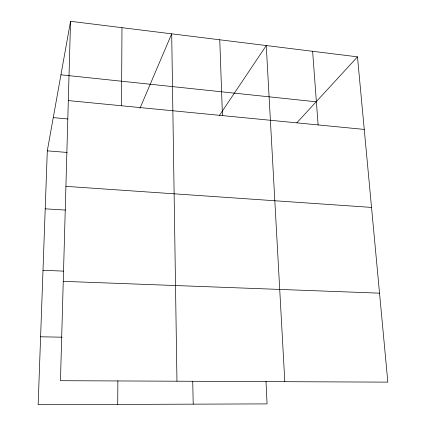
<?xml version="1.0" encoding="UTF-8"?>
<svg xmlns="http://www.w3.org/2000/svg" width="426" height="426" viewBox="0 0 426 426"><rect width="100%" height="100%" fill="white"/><g stroke="black" fill="none" stroke-linecap="round" stroke-linejoin="round"><path stroke-width="0.64" d="M121.511 105.765L121.98 27.674M117.714 404.418L117.874 380.78M70.54 21.3L60.465 380.695L387.841 382.138L357.478 56.844L70.54 21.3L47.297 150.852L38.159 404.7L267.075 403.896L265.989 381.361M139.984 108.273L171.694 33.83L176.96 381.211M219.321 115.595L266.266 45.545L284.802 381.685M296.853 122.789L357.478 56.844M40.603 336.79L62.207 337.2M63.25 281.341L379.534 293.157M42.999 270.281L63.458 271.117M45.209 208.841L65.524 210.082M65.913 186.354L371.531 207.414M47.297 150.852L67.191 152.449M53.255 117.635L67.809 118.966M68.314 100.579L364.251 129.419M60.939 74.806L316.151 101.793M312.62 51.285L318.115 124.924M219.757 39.783L222.452 115.6M192.733 381.302L193.212 404.157"/></g></svg>
